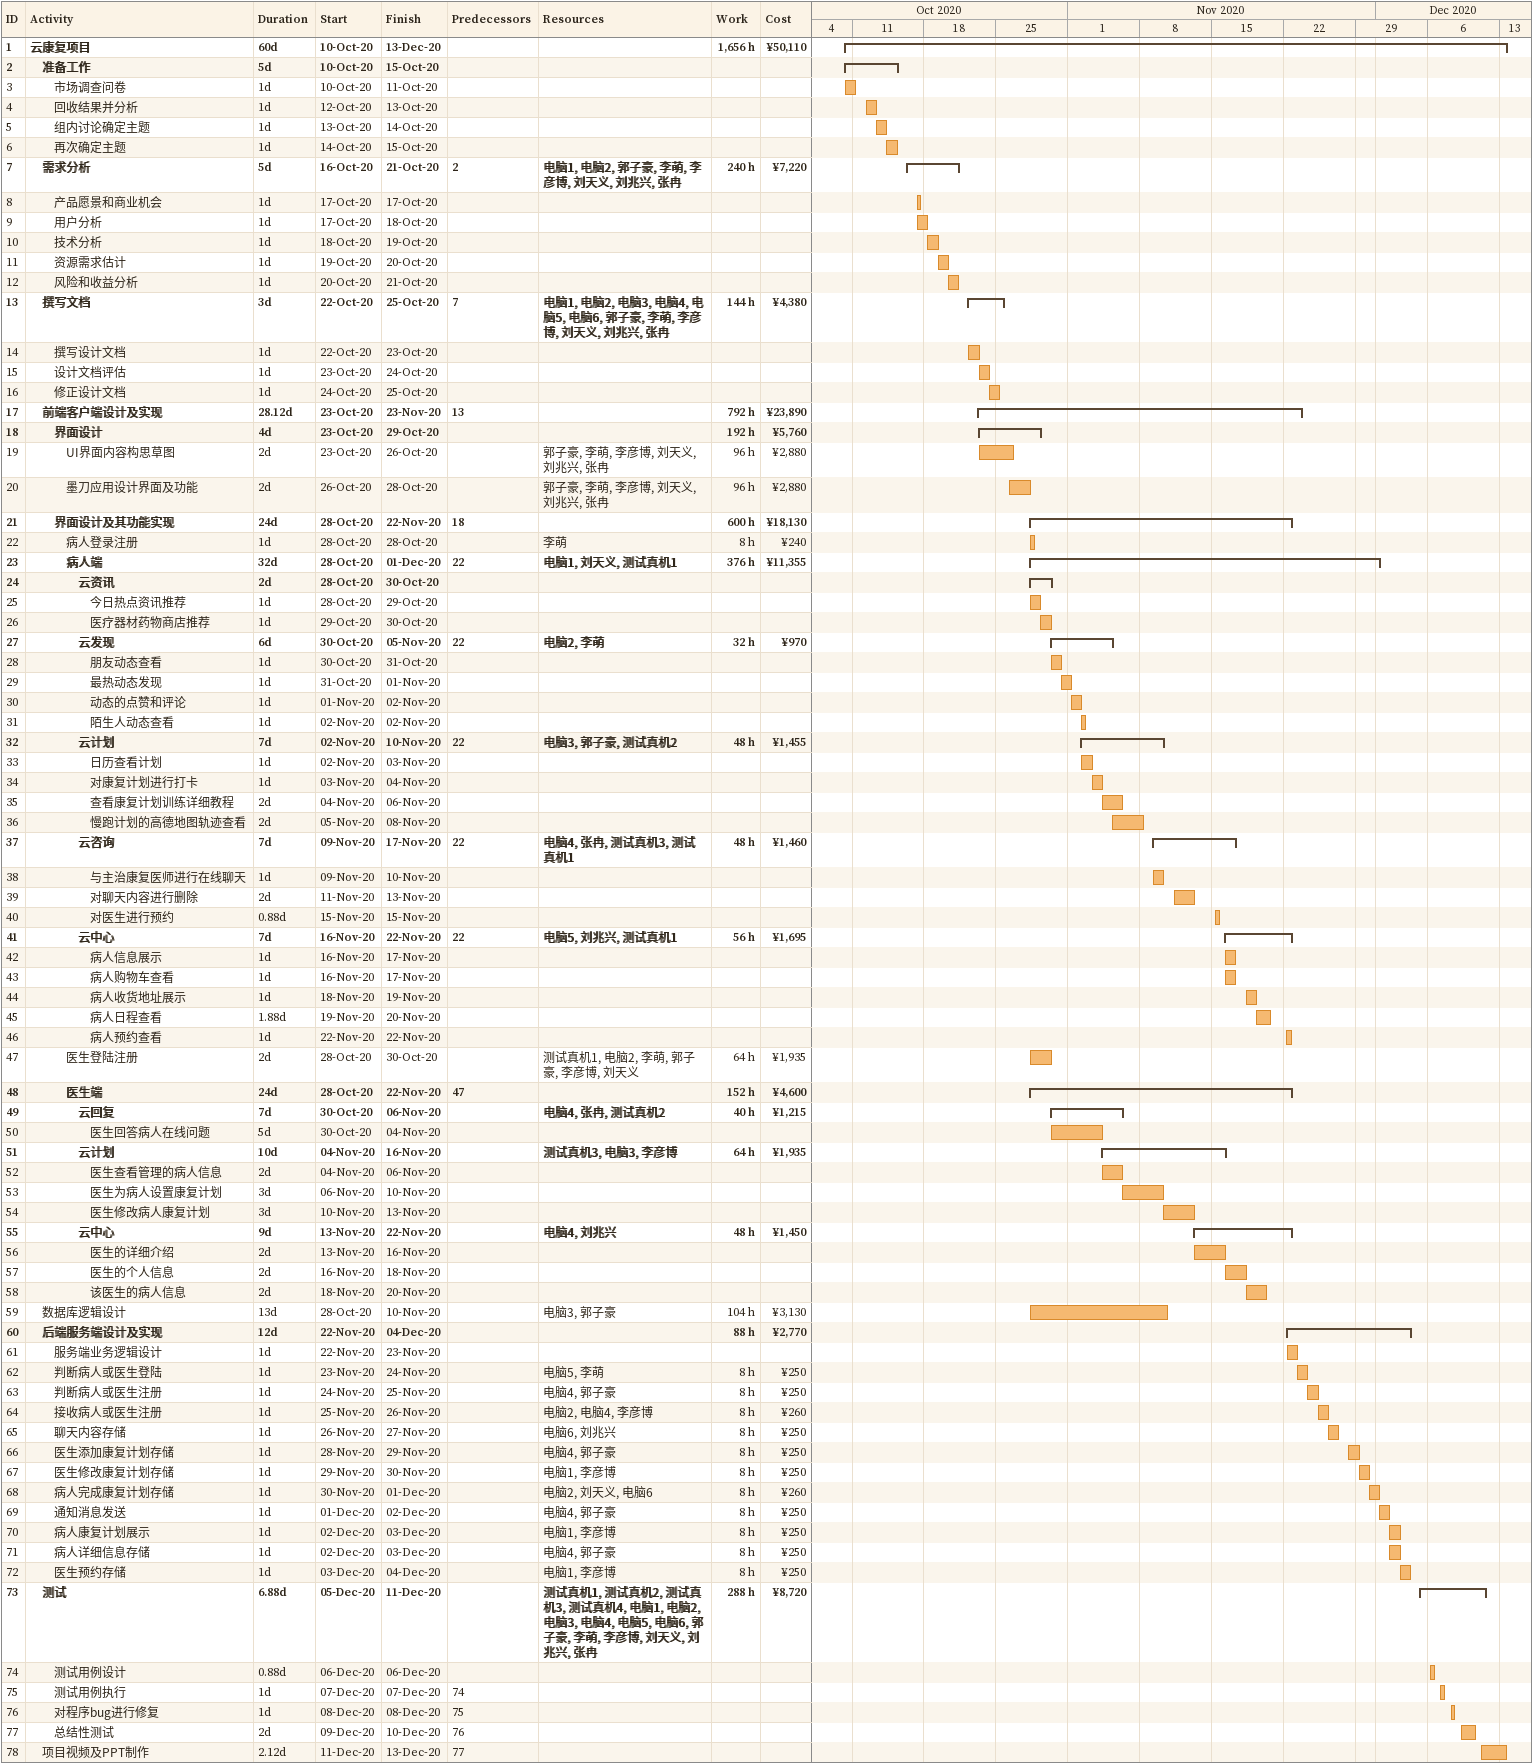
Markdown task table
| ID | Level | Task | Duration | Start | Finish | Predecessors | Resources | Work (h) | Cost (¥) |
|---|---|---|---|---|---|---|---|---|---|
| 1 | 1 | **云康复项目** | 60d | 2020-10-10 | 2020-12-13 |  |  | 1656 | 50110 |
| 2 | 2 | **准备工作** | 5d | 2020-10-10 | 2020-10-15 |  |  |  |  |
| 3 | 3 | 市场调查问卷 | 1d | 2020-10-10 | 2020-10-11 |  |  |  |  |
| 4 | 3 | 回收结果并分析 | 1d | 2020-10-12 | 2020-10-13 |  |  |  |  |
| 5 | 3 | 组内讨论确定主题 | 1d | 2020-10-13 | 2020-10-14 |  |  |  |  |
| 6 | 3 | 再次确定主题 | 1d | 2020-10-14 | 2020-10-15 |  |  |  |  |
| 7 | 2 | **需求分析** | 5d | 2020-10-16 | 2020-10-21 | 2 | 电脑1, 电脑2, 郭子豪, 李萌, 李彦博, 刘天义, 刘兆兴, 张冉 | 240 | 7220 |
| 8 | 3 | 产品愿景和商业机会 | 1d | 2020-10-17 | 2020-10-17 |  |  |  |  |
| 9 | 3 | 用户分析 | 1d | 2020-10-17 | 2020-10-18 |  |  |  |  |
| 10 | 3 | 技术分析 | 1d | 2020-10-18 | 2020-10-19 |  |  |  |  |
| 11 | 3 | 资源需求估计 | 1d | 2020-10-19 | 2020-10-20 |  |  |  |  |
| 12 | 3 | 风险和收益分析 | 1d | 2020-10-20 | 2020-10-21 |  |  |  |  |
| 13 | 2 | **撰写文档** | 3d | 2020-10-22 | 2020-10-25 | 7 | 电脑1, 电脑2, 电脑3, 电脑4, 电脑5, 电脑6, 郭子豪, 李萌, 李彦博, 刘天义, 刘兆兴, 张冉 | 144 | 4380 |
| 14 | 3 | 撰写设计文档 | 1d | 2020-10-22 | 2020-10-23 |  |  |  |  |
| 15 | 3 | 设计文档评估 | 1d | 2020-10-23 | 2020-10-24 |  |  |  |  |
| 16 | 3 | 修正设计文档 | 1d | 2020-10-24 | 2020-10-25 |  |  |  |  |
| 17 | 2 | **前端客户端设计及实现** | 28.12d | 2020-10-23 | 2020-11-23 | 13 |  | 792 | 23890 |
| 18 | 3 | **界面设计** | 4d | 2020-10-23 | 2020-10-29 |  |  | 192 | 5760 |
| 19 | 4 | UI界面内容构思草图 | 2d | 2020-10-23 | 2020-10-26 |  | 郭子豪, 李萌, 李彦博, 刘天义, 刘兆兴, 张冉 | 96 | 2880 |
| 20 | 4 | 墨刀应用设计界面及功能 | 2d | 2020-10-26 | 2020-10-28 |  | 郭子豪, 李萌, 李彦博, 刘天义, 刘兆兴, 张冉 | 96 | 2880 |
| 21 | 3 | **界面设计及其功能实现** | 24d | 2020-10-28 | 2020-11-22 | 18 |  | 600 | 18130 |
| 22 | 4 | 病人登录注册 | 1d | 2020-10-28 | 2020-10-28 |  | 李萌 | 8 | 240 |
| 23 | 4 | **病人端** | 32d | 2020-10-28 | 2020-12-01 | 22 | 电脑1, 刘天义, 测试真机1 | 376 | 11355 |
| 24 | 5 | **云资讯** | 2d | 2020-10-28 | 2020-10-30 |  |  |  |  |
| 25 | 6 | 今日热点资讯推荐 | 1d | 2020-10-28 | 2020-10-29 |  |  |  |  |
| 26 | 6 | 医疗器材药物商店推荐 | 1d | 2020-10-29 | 2020-10-30 |  |  |  |  |
| 27 | 5 | **云发现** | 6d | 2020-10-30 | 2020-11-05 | 22 | 电脑2, 李萌 | 32 | 970 |
| 28 | 6 | 朋友动态查看 | 1d | 2020-10-30 | 2020-10-31 |  |  |  |  |
| 29 | 6 | 最热动态发现 | 1d | 2020-10-31 | 2020-11-01 |  |  |  |  |
| 30 | 6 | 动态的点赞和评论 | 1d | 2020-11-01 | 2020-11-02 |  |  |  |  |
| 31 | 6 | 陌生人动态查看 | 1d | 2020-11-02 | 2020-11-02 |  |  |  |  |
| 32 | 5 | **云计划** | 7d | 2020-11-02 | 2020-11-10 | 22 | 电脑3, 郭子豪, 测试真机2 | 48 | 1455 |
| 33 | 6 | 日历查看计划 | 1d | 2020-11-02 | 2020-11-03 |  |  |  |  |
| 34 | 6 | 对康复计划进行打卡 | 1d | 2020-11-03 | 2020-11-04 |  |  |  |  |
| 35 | 6 | 查看康复计划训练详细教程 | 2d | 2020-11-04 | 2020-11-06 |  |  |  |  |
| 36 | 6 | 慢跑计划的高德地图轨迹查看 | 2d | 2020-11-05 | 2020-11-08 |  |  |  |  |
| 37 | 5 | **云咨询** | 7d | 2020-11-09 | 2020-11-17 | 22 | 电脑4, 张冉, 测试真机3, 测试真机1 | 48 | 1460 |
| 38 | 6 | 与主治康复医师进行在线聊天 | 1d | 2020-11-09 | 2020-11-10 |  |  |  |  |
| 39 | 6 | 对聊天内容进行删除 | 2d | 2020-11-11 | 2020-11-13 |  |  |  |  |
| 40 | 6 | 对医生进行预约 | 0.88d | 2020-11-15 | 2020-11-15 |  |  |  |  |
| 41 | 5 | **云中心** | 7d | 2020-11-16 | 2020-11-22 | 22 | 电脑5, 刘兆兴, 测试真机1 | 56 | 1695 |
| 42 | 6 | 病人信息展示 | 1d | 2020-11-16 | 2020-11-17 |  |  |  |  |
| 43 | 6 | 病人购物车查看 | 1d | 2020-11-16 | 2020-11-17 |  |  |  |  |
| 44 | 6 | 病人收货地址展示 | 1d | 2020-11-18 | 2020-11-19 |  |  |  |  |
| 45 | 6 | 病人日程查看 | 1.88d | 2020-11-19 | 2020-11-20 |  |  |  |  |
| 46 | 6 | 病人预约查看 | 1d | 2020-11-22 | 2020-11-22 |  |  |  |  |
| 47 | 4 | 医生登陆注册 | 2d | 2020-10-28 | 2020-10-30 |  | 测试真机1, 电脑2, 李萌, 郭子豪, 李彦博, 刘天义 | 64 | 1935 |
| 48 | 4 | **医生端** | 24d | 2020-10-28 | 2020-11-22 | 47 |  | 152 | 4600 |
| 49 | 5 | **云回复** | 7d | 2020-10-30 | 2020-11-06 |  | 电脑4, 张冉, 测试真机2 | 40 | 1215 |
| 50 | 6 | 医生回答病人在线问题 | 5d | 2020-10-30 | 2020-11-04 |  |  |  |  |
| 51 | 5 | **云计划** | 10d | 2020-11-04 | 2020-11-16 |  | 测试真机3, 电脑3, 李彦博 | 64 | 1935 |
| 52 | 6 | 医生查看管理的病人信息 | 2d | 2020-11-04 | 2020-11-06 |  |  |  |  |
| 53 | 6 | 医生为病人设置康复计划 | 3d | 2020-11-06 | 2020-11-10 |  |  |  |  |
| 54 | 6 | 医生修改病人康复计划 | 3d | 2020-11-10 | 2020-11-13 |  |  |  |  |
| 55 | 5 | **云中心** | 9d | 2020-11-13 | 2020-11-22 |  | 电脑4, 刘兆兴 | 48 | 1450 |
| 56 | 6 | 医生的详细介绍 | 2d | 2020-11-13 | 2020-11-16 |  |  |  |  |
| 57 | 6 | 医生的个人信息 | 2d | 2020-11-16 | 2020-11-18 |  |  |  |  |
| 58 | 6 | 该医生的病人信息 | 2d | 2020-11-18 | 2020-11-20 |  |  |  |  |
| 59 | 2 | 数据库逻辑设计 | 13d | 2020-10-28 | 2020-11-10 |  | 电脑3, 郭子豪 | 104 | 3130 |
| 60 | 2 | **后端服务端设计及实现** | 12d | 2020-11-22 | 2020-12-04 |  |  | 88 | 2770 |
| 61 | 3 | 服务端业务逻辑设计 | 1d | 2020-11-22 | 2020-11-23 |  |  |  |  |
| 62 | 3 | 判断病人或医生登陆 | 1d | 2020-11-23 | 2020-11-24 |  | 电脑5, 李萌 | 8 | 250 |
| 63 | 3 | 判断病人或医生注册 | 1d | 2020-11-24 | 2020-11-25 |  | 电脑4, 郭子豪 | 8 | 250 |
| 64 | 3 | 接收病人或医生注册 | 1d | 2020-11-25 | 2020-11-26 |  | 电脑2, 电脑4, 李彦博 | 8 | 260 |
| 65 | 3 | 聊天内容存储 | 1d | 2020-11-26 | 2020-11-27 |  | 电脑6, 刘兆兴 | 8 | 250 |
| 66 | 3 | 医生添加康复计划存储 | 1d | 2020-11-28 | 2020-11-29 |  | 电脑4, 郭子豪 | 8 | 250 |
| 67 | 3 | 医生修改康复计划存储 | 1d | 2020-11-29 | 2020-11-30 |  | 电脑1, 李彦博 | 8 | 250 |
| 68 | 3 | 病人完成康复计划存储 | 1d | 2020-11-30 | 2020-12-01 |  | 电脑2, 刘天义, 电脑6 | 8 | 260 |
| 69 | 3 | 通知消息发送 | 1d | 2020-12-01 | 2020-12-02 |  | 电脑4, 郭子豪 | 8 | 250 |
| 70 | 3 | 病人康复计划展示 | 1d | 2020-12-02 | 2020-12-03 |  | 电脑1, 李彦博 | 8 | 250 |
| 71 | 3 | 病人详细信息存储 | 1d | 2020-12-02 | 2020-12-03 |  | 电脑4, 郭子豪 | 8 | 250 |
| 72 | 3 | 医生预约存储 | 1d | 2020-12-03 | 2020-12-04 |  | 电脑1, 李彦博 | 8 | 250 |
| 73 | 2 | **测试** | 6.88d | 2020-12-05 | 2020-12-11 |  | 测试真机1, 测试真机2, 测试真机3, 测试真机4, 电脑1, 电脑2, 电脑3, 电脑4, 电脑5, 电脑6, 郭子豪, 李萌, 李彦博, 刘天义, 刘兆兴, 张冉 | 288 | 8720 |
| 74 | 3 | 测试用例设计 | 0.88d | 2020-12-06 | 2020-12-06 |  |  |  |  |
| 75 | 3 | 测试用例执行 | 1d | 2020-12-07 | 2020-12-07 | 74 |  |  |  |
| 76 | 3 | 对程序bug进行修复 | 1d | 2020-12-08 | 2020-12-08 | 75 |  |  |  |
| 77 | 3 | 总结性测试 | 2d | 2020-12-09 | 2020-12-10 | 76 |  |  |  |
| 78 | 2 | 项目视频及PPT制作 | 2.12d | 2020-12-11 | 2020-12-13 | 77 |  |  |  |
